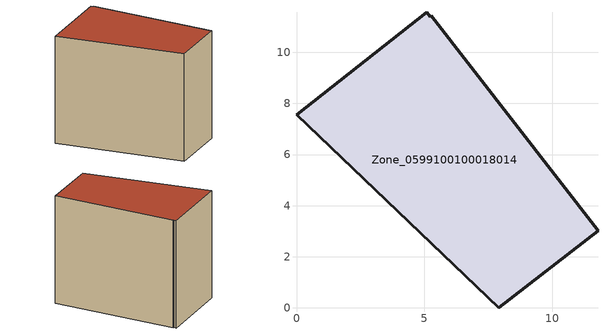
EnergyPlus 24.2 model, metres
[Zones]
Zone_0599100100018014
 floor ground (C_G): 5.28,11.43 11.8,3.02 7.91,0 0,7.55 5.1,11.57 5.24,11.39 z0
 wall outside (C_F): 7.91,0 11.8,3.02 5.28,11.43 5.24,11.39 5.1,11.57 0,7.55 7.91,0 z0:9.46
 roof outside (C_R): 11.8,3.02 5.28,11.43 5.24,11.39 5.1,11.57 0,7.55 7.91,0 z9.46
[BUILDING]
Pand.0599100100018014: North Axis=0; Terrain=City; Loads Convergence Tolerance Value=0.04; Temperature Convergence Tolerance Value=0.4; Solar Distribution=FullExterior; Maximum Number of Warmup Days=25; Minimum Number of Warmup Days=1
[Site:Location]
Rotterdam.The.Hague.AP_ZH_NLD Design_Conditions: Latitude=51.96; Longitude=4.45; Time Zone=1; Elevation=-4.5
[SITE:GROUNDTEMPERATURE:BUILDINGSURFACE]
18, 18, 18, 18, 18, 18, 18, 18, 18, 18, 18, 18
[MATERIAL] Thermal Absorptance=0.9; Solar Absorptance=0.7; Visible Absorptance=0.7
Name | Roughness | Thickness | Conductivity | Density | Specific Heat
G.TC.2015-2018 | MediumSmooth | 0.15 | 0.0428571 | 540 | 1210
F.TC.2015-2018 | Rough | 0.3 | 0.0666667 | 1920 | 840
R.TC.2015-2018 | MediumRough | 0.2 | 0.0333333 | 1500 | 1000
[CONSTRUCTION]
C_G: G.TC.2015-2018
C_F: F.TC.2015-2018
C_R: R.TC.2015-2018
[ZONE]
Zone_0599100100018014: Type=1; Multiplier=1; Ceiling Height=Autocalculate; Volume=Autocalculate; Floor Area=autocalculate; Part of Total Floor Area=Yes
[ZONEINFILTRATION:DESIGNFLOWRATE]
Infil_Zone_0599100100018014: Zone or ZoneList or Space or SpaceList=Zone_0599100100018014; Schedule=AlwaysOn; Design Flow Rate Calculation Method=Flow/Area; Flow Rate per Floor Area=0.0015; Constant Term Coefficient=1; Temperature Term Coefficient=0; Velocity Term Coefficient=0; Velocity Squared Term Coefficient=0
[HVACTEMPLATE:ZONE:IDEALLOADSAIRSYSTEM]
Zone_0599100100018014: Maximum Heating Supply Air Temperature=50; Minimum Cooling Supply Air Temperature=13; Maximum Heating Supply Air Humidity Ratio=0.0156; Minimum Cooling Supply Air Humidity Ratio=0.0077; Heating Limit=NoLimit; Cooling Limit=NoLimit; Dehumidification Control Type=ConstantSensibleHeatRatio; Cooling Sensible Heat Ratio=0.7; Dehumidification Setpoint=60; Humidification Control Type=None; Humidification Setpoint=30; Outdoor Air Method=None; Outdoor Air Flow Rate per Person=0.00944; Outdoor Air Flow Rate per Zone Floor Area=0; Outdoor Air Flow Rate per Zone=0; Demand Controlled Ventilation Type=None; Outdoor Air Economizer Type=NoEconomizer; Heat Recovery Type=None; Sensible Heat Recovery Effectiveness=0.7; Latent Heat Recovery Effectiveness=0.65
[ZONECONTROL:THERMOSTAT]
ThermostatControl_Zone_0599100100018014: Zone or ZoneList=Zone_0599100100018014; Control Type Schedule=DualSetpointControlType; Control 1=Thermostat_Zone_0599100100018014; Temperature Difference Between Cutout And Setpoint=0
[THERMOSTATSETPOINT:DUALSETPOINT]
Thermostat_Zone_0599100100018014: Heating Setpoint Temperature Schedule=HeatingSetpoint_Zone_0599100100018014; Cooling Setpoint Temperature Schedule=CoolingSetpoint_Zone_0599100100018014
[SCHEDULE:COMPACT]
HeatingSetpoint_Zone_0599100100018014: Through: 12/31, For: AllDays, Until: 24:00, 21
CoolingSetpoint_Zone_0599100100018014: Through: 12/31, For: AllDays, Until: 24:00, 24
DualSetpointControlType: Through: 12/31, For: AllDays, Until: 24:00, 4
AlwaysOn: Through: 12/31, For: AllDays, Until: 24:00, 1
